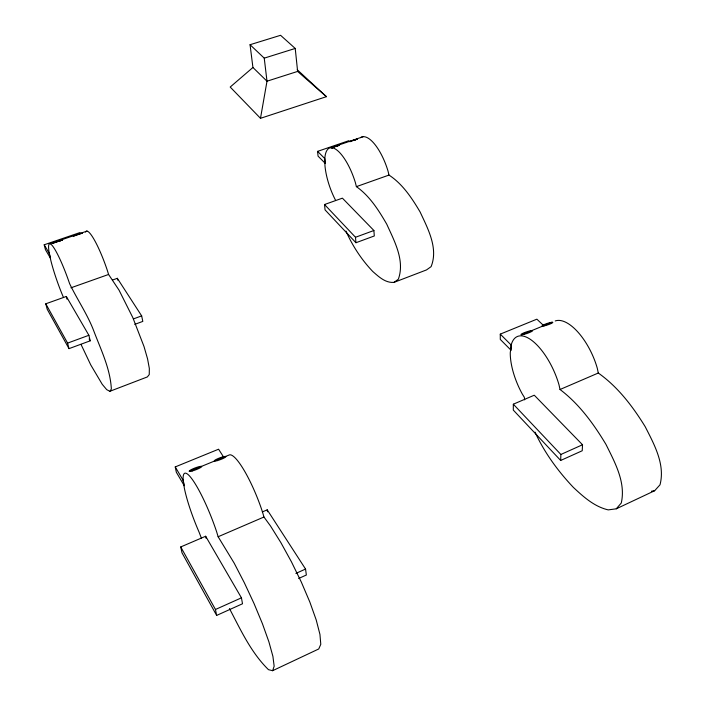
<?xml version="1.0" encoding="UTF-8"?>
<svg xmlns="http://www.w3.org/2000/svg" width="706" height="706" viewBox="0 0 706 706"><rect width="100%" height="100%" fill="white"/><g stroke="black" fill="none" stroke-linecap="round" stroke-linejoin="round"><path stroke-width="1.06" d="M513.333 404.194L513.306 410.089L560.67 460.462L582.238 450.746L582.521 444.762L534.274 395.21L513.333 404.194L560.873 454.47L560.67 460.462M260.488 118.317L267 81.199L264.238 58.148L250.056 44.716L280.573 35.3L295.232 48.449L297.623 71.421L326.437 96.669L260.488 118.317L230.2 87.041L252.924 67.485L250.056 44.716M82.187 233.271L81.649 233.245M229.45 608.554C240.667 629.876 251.045 652.635 268.483 669.676L272.613 670.7L274.157 666.217L272.913 656.386L268.907 641.86L262.438 623.742L254.01 603.48L244.311 582.706L234.136 563.053L218.136 536.745L216.618 531.742A50.241 8.525 68.4 0 0 194.15 482.145A50.241 8.525 68.4 0 0 183.198 480.415L175.238 466.922L218.586 449.21L223.617 457.091M80.996 344.36L90.747 364.896L102.255 384.338L106.712 389.641L109.836 391.309L111.354 389.085C110.33 368.964 101.17 350.282 94.083 331.723C87.791 314.77 77.272 299.688 69.603 283.635A39.483 5.471 70.3 0 0 53.647 247.462A39.483 5.471 70.3 0 0 49.296 253.428L50.885 260.69A39.483 5.471 70.3 0 0 63.249 296.935M535.016 432.134C544.45 452.625 557.917 471.07 573.387 487.414C583.509 496.883 594.337 506.67 608.219 509.891L616.259 508.814L621.271 503.025C626.001 482.383 614.855 462.412 606.013 444.489C593.711 423.953 579.273 404.053 560.026 389.5L558.993 384.788A46.014 19.327 65.7 0 0 533.295 341.58A46.014 19.327 65.7 0 0 511.179 345.04L500.272 334.123L536.878 319.174L543.602 325.554M616.259 508.814L654.638 490.732L660.004 484.819C665.37 464.424 654.197 444.418 645.249 426.768C632.752 406.453 617.927 386.906 598.291 373.024L597.311 368.338A45.546 20.403 65.3 0 0 555.225 320.956M345.966 231.091C352.532 245.935 361.543 259.72 372.75 271.475C378.76 276.717 385.441 283.177 394.063 282.356L398.352 279.188C405.103 260.567 394.327 240.975 386.773 224.234C378.716 210.3 369.767 196.056 356.389 186.64L355.392 182.669A36.8 12.832 70.7 0 0 337.053 150.193A36.8 12.832 70.7 0 0 324.813 158.594L324.972 165.831A36.8 12.832 70.7 0 0 335.447 200.036M356.609 139.409L357.404 139.029L352.4 140.618M272.613 670.7L318.733 648.973L320.789 644.296L319.942 634.403L316.209 619.947L309.837 602.042L301.33 582.097L291.401 561.738L280.838 542.552L270.477 525.944L263.956 517.013L262.508 512.044A49.667 10.096 68.1 0 0 229.388 454.911L189.367 471.37M216.645 615.42L242.511 603.771L241.443 597.832L205.658 536.251L180.745 546.938L181.998 552.816L216.645 615.42L215.462 609.49L180.745 546.938M298.638 578.488L306.351 575.011L305.557 569.054L267.212 509.829L262.305 511.938M215.462 609.49L241.443 597.832M295.876 573.404L305.557 569.054M560.873 454.47L582.521 444.762M218.136 536.745L263.956 517.013M560.026 389.5L598.291 373.024M52.862 243.191L62.56 239.872M61.554 240.393L62.552 239.934L52.526 243.358M73.548 236.113L74.165 235.848M521.584 334.785L552.118 322.227M331.608 147.845L332.429 147.519M338.403 145.692L339.215 145.357M349.576 141.703L351.314 141.024M354.88 140.088L355.833 139.717M109.836 391.309L147.342 376.933L149.248 374.577L149.337 368.435L147.563 358.869L144.015 346.54L132.772 317.515L119.014 290.104L108.583 274.466L107.303 270.319A39.13 6.504 70.3 0 0 85.576 232.053M394.063 282.356L426.521 269.913L431.092 266.656C438.567 248.3 427.792 228.523 420.123 211.994C411.933 198.148 402.685 184.045 388.997 175.079L388.035 171.134A36.491 13.599 70.8 0 0 360.519 137.661M59.489 241.187L60.628 240.755M75.048 235.504L76.124 235.098M333.444 147.122L338.977 145.198M336.232 146.513L337.389 146.089M69.011 348.64L90.209 340.821L88.877 335.288L66.329 296.476L45.784 303.801L47.196 309.237L69.011 348.64L67.599 343.107L45.784 303.801M134.74 324.381L142.806 321.406L141.659 315.882L117.337 278.314L112.448 280.053M355.948 242.732L374.295 235.963L373.898 230.5L342.41 198.157L324.531 204.519L325.051 209.876L355.948 242.732L355.497 237.269L324.531 204.519M67.599 343.107L88.877 335.288M133.566 318.856L141.659 315.882M355.497 237.269L373.898 230.5M70.935 287.81L108.583 274.466M356.389 186.64L388.997 175.079M77.316 234.666L78.551 234.242M50.047 243.746L87.041 231.1M330.893 147.722L363.025 136.735M73.212 236.289L82.523 233.104M332.032 147.766L338.809 145.445M350.061 141.597L357.148 139.17M44.204 244.788L49.296 253.428L50.523 258.308L45.431 249.642L44.204 244.788L80.149 232.503M317.594 151.366L324.813 158.594L325.272 163.386L318.062 156.141L317.594 151.366L348.958 140.653M350.582 141.615L351.579 141.279M79.734 233.845L80.793 233.501M297.623 71.421L267 81.199L252.924 67.485M331.891 148.004L332.782 147.713M264.238 58.148L295.232 48.449M651.479 491.217L654.638 490.732M297.244 69.753L326.437 96.669M89.115 338.915L90.209 340.821M201.492 538.422L199.057 532.086A50.241 8.525 68.4 0 1 184.319 488.022L183.198 480.415L184.284 485.746L176.332 472.235L175.238 466.922M66.329 296.476L67.008 299.194M117.337 278.314L117.734 280.123M205.658 536.251L206.037 538.21M524.673 399.861L524.32 397.266L522.246 393.948A46.014 19.327 65.7 0 1 510.262 352.832L511.179 345.04L511.162 350.352L500.289 339.418L500.272 334.123M267.212 509.829L267.512 511.797M192.208 470.981A6.681 0.997 -20.8 0 0 201.704 466.578A6.681 0.997 -20.8 0 0 192.438 469.049A6.681 0.997 -20.8 0 0 192.208 470.981M217.148 460.674A6.204 0.927 -20.6 0 0 225.885 456.614A6.204 0.927 -20.6 0 0 217.174 458.953A6.204 0.927 -20.6 0 0 217.148 460.674M523.684 334.432A6.125 0.838 -18.6 0 0 532.509 330.796A6.125 0.838 -18.6 0 0 523.914 332.826A6.125 0.838 -18.6 0 0 523.684 334.432M544.644 325.775A5.719 0.777 -18.4 0 0 552.824 322.413A5.719 0.777 -18.4 0 0 544.714 324.345A5.719 0.777 -18.4 0 0 544.644 325.775"/></g></svg>
